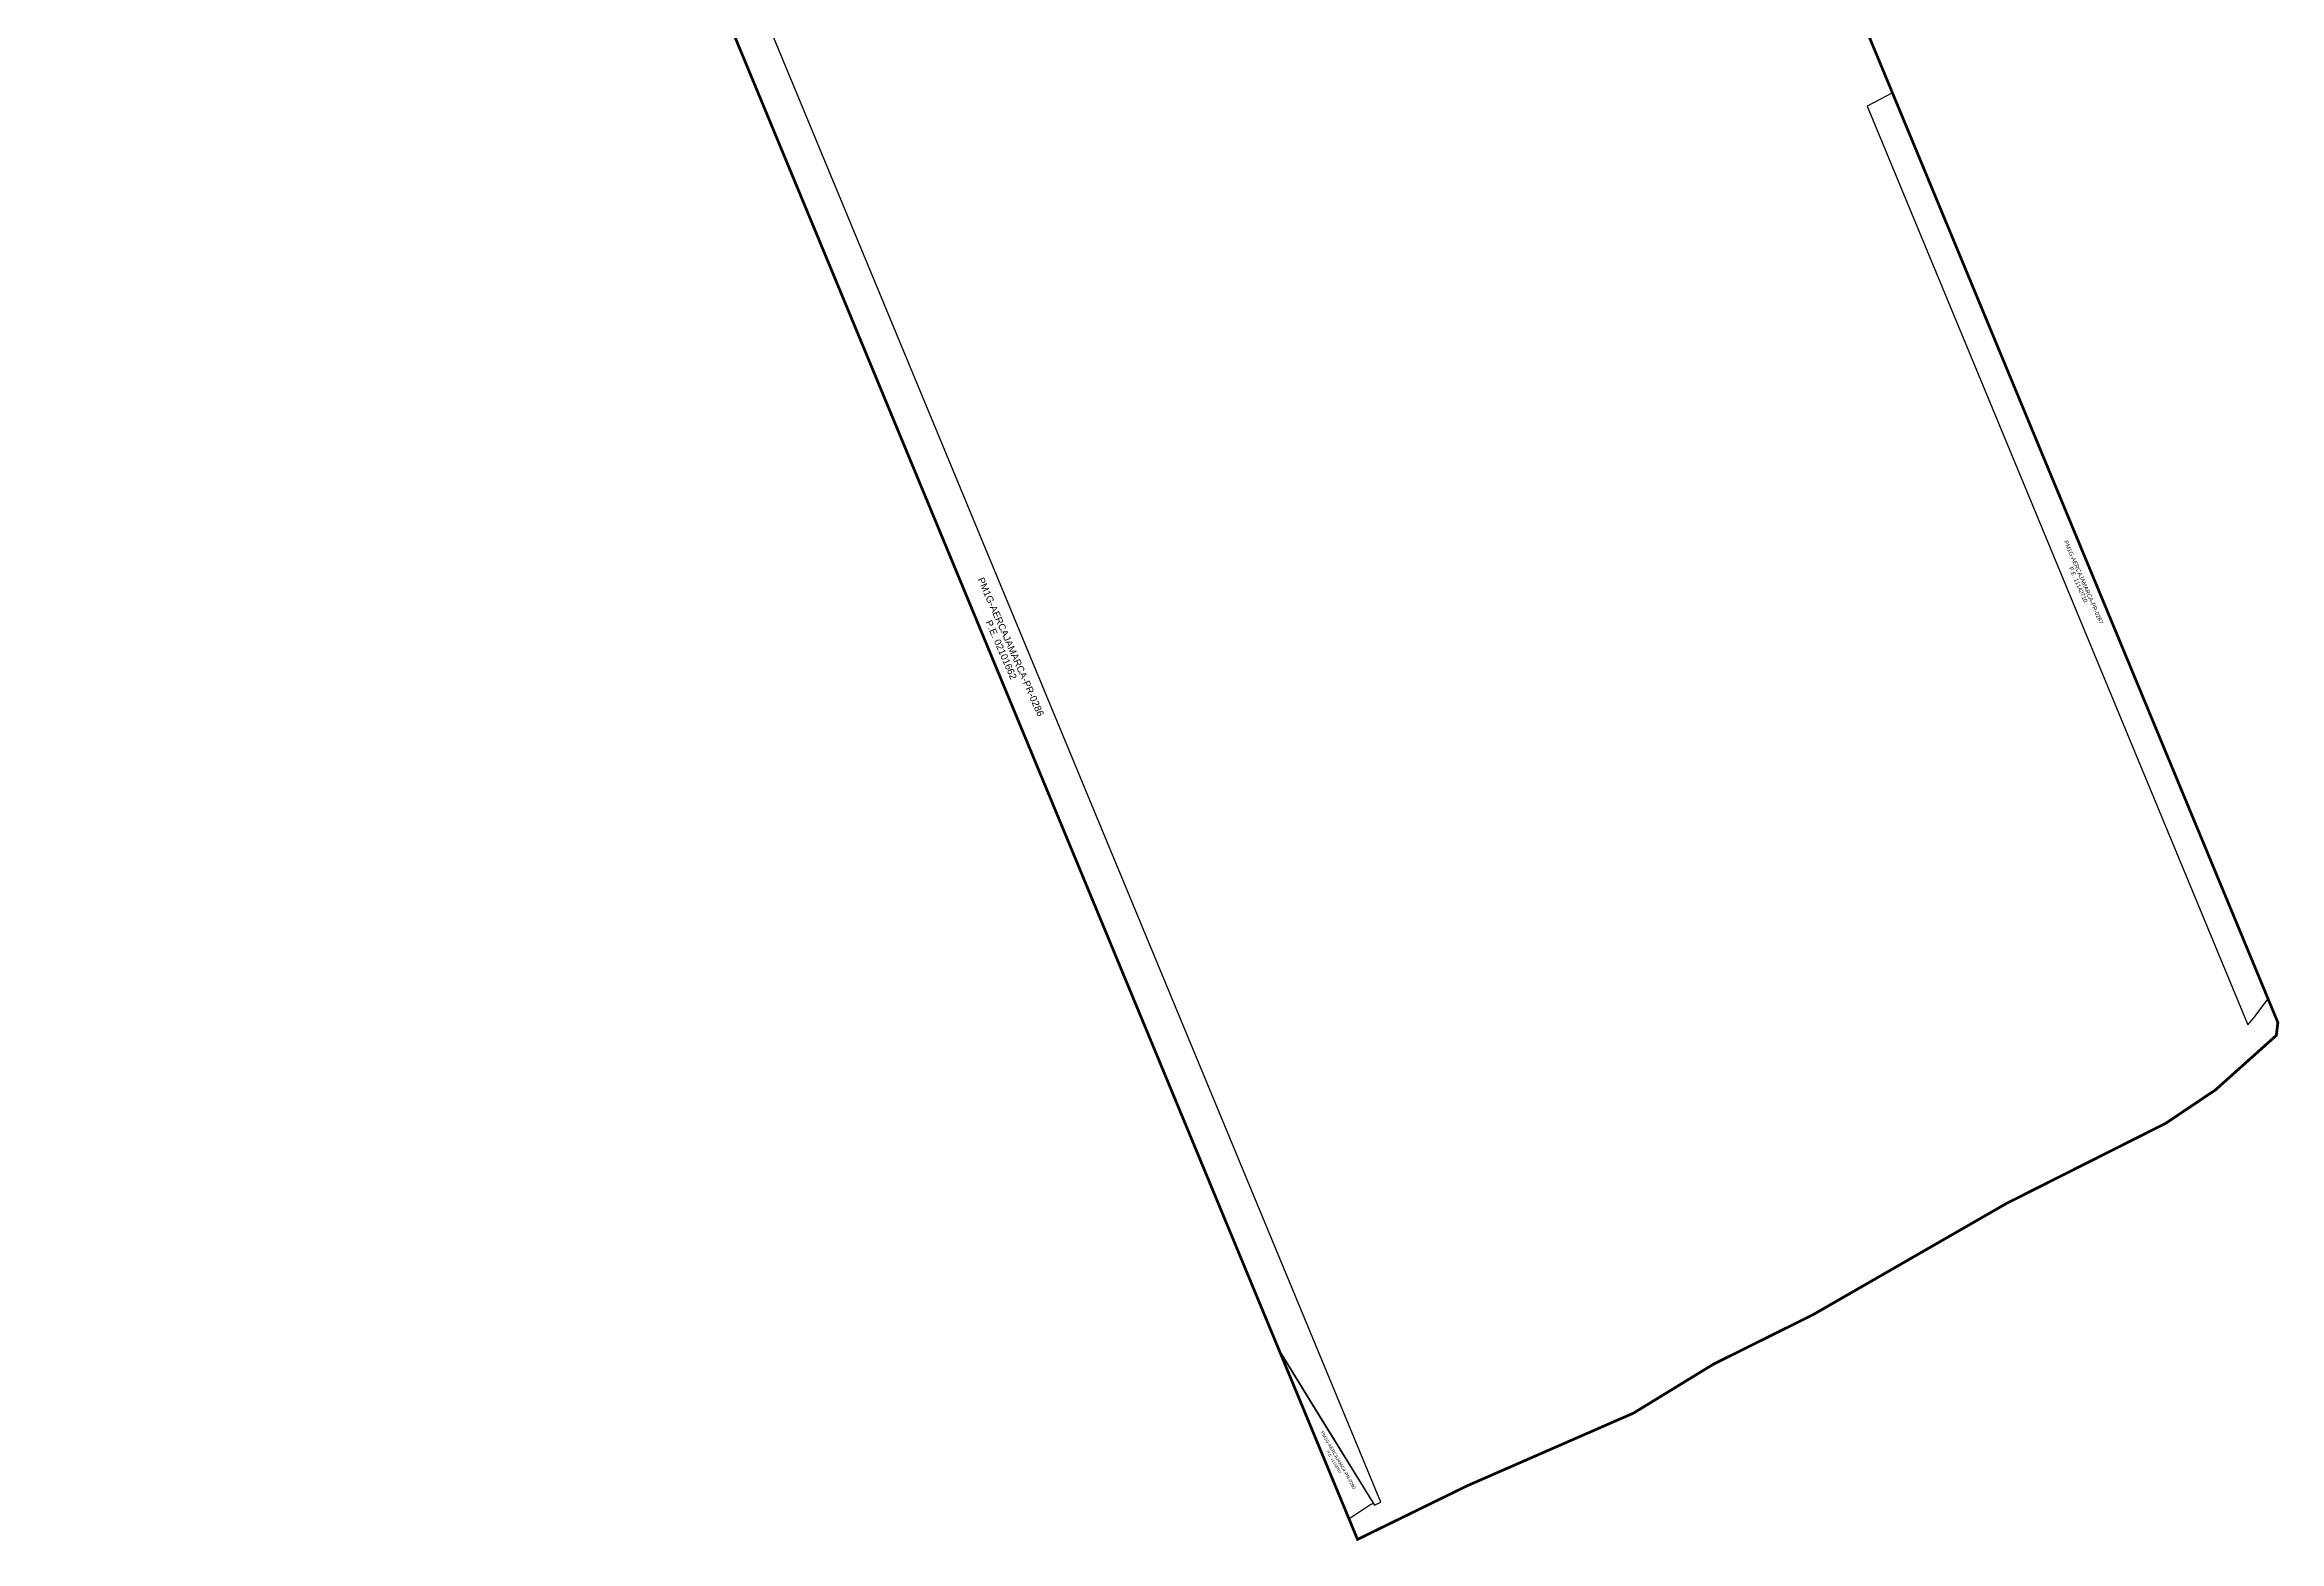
# Model space of a CAD drawing. Header units: inches. Extents: x 339 to 778268, y 30 to 9211417.
# Drawn here: x 777456 to 778268, y 9208057 to 9208600 of the extents above; entities that cross this region are included whole.
import ezdxf
from ezdxf.enums import TextEntityAlignment as Align

# ---------------------------------------------------------------- set-up
doc = ezdxf.new("R2010")
doc.units = ezdxf.units.IN
doc.header["$MEASUREMENT"] = 0
doc.linetypes.add('DASHED2', pattern=[0.375, 0.25, -0.125])
for name, color, linetype in [('AREA A INDEPENDIZAR', 3, 'Continuous'), ('Codigo predio', 7, 'Continuous'), ('Partida', 7, 'Continuous'), ('PMD en Modificacion', 36, 'Continuous'), ('POLIGONOS', 3, 'Continuous')]:
    doc.layers.add(name, color=color, linetype=linetype)
doc.styles.add('ARIAL', font='arial.ttf', dxfattribs={"height": 0.7})
doc.styles.add('SANSSERIF', font='arial.ttf')

msp = doc.modelspace()

# ---------------------------------------------------------------- linework, layer by layer
at = {"layer": 'AREA A INDEPENDIZAR', "color": 3}
msp.add_lwpolyline([(778127.45, 9208582.67), (778118.28, 9208577.87), (778256.58, 9208244.16), (778258.77, 9208246.69), (778263.9, 9208253.65)], close=True, dxfattribs=at)
at = {"layer": 'AREA A INDEPENDIZAR', "color": 1}
msp.add_lwpolyline([(777920.17, 9208100.81), (777904.75, 9208125.78), (777930.01, 9208064.85), (777937.57, 9208069.86), (777938.92, 9208070.43)], close=True, dxfattribs=at)
at = {"layer": 'PMD en Modificacion', "color": 6, "linetype": 'DASHED2', "ltscale": 0.3, "const_width": 1}
msp.add_lwpolyline([(776952.29, 9211416.36), (778267.48, 9208245.02), (778267.48, 9208245.02), (778266.89, 9208240.35), (778244.84, 9208220.61), (778226.82, 9208208.5), (778168.86, 9208179.33), (778098.65, 9208138.96), (778062.46, 9208120.98), (778033.4, 9208103.2), (777973.04, 9208076.83), (777933.13, 9208057.32), (777487.42, 9209132.64), (777483, 9209136.44), (777483.92, 9209141.08), (777338.18, 9209492.7)], dxfattribs=at)
at = {"layer": 'POLIGONOS', "color": 3, "ltscale": 0.5}
msp.add_lwpolyline([(777685.24, 9208689.21), (777662.6, 9208710), (777904.75, 9208125.79), (777939.35, 9208069.74), (777941.6, 9208070.79)], close=True, dxfattribs=at)

# ---------------------------------------------------------------- texts
at = {"layer": 'Codigo predio', "color": 1, "lineweight": 15, "style": 'ARIAL'}
msp.add_text('PM1G-AERCAJAMARCA-PR-0287', height=1.5, rotation=293.37676, dxfattribs=at).set_placement((778196.21, 9208404.64), align=Align.CENTER)
at = {"layer": 'Codigo predio', "color": 1, "style": 'SANSSERIF'}
for s, height, rotation, p in [('PM1G-AERCAJAMARCA-PR-0286', 2.5, 293.73907, (777806.05, 9208380.98)), ('PM1G-AERCAJAMCA-PR-0290', 1.2, 299.83393, (777925.62, 9208085.84))]:
    msp.add_text(s, height=height, rotation=rotation, dxfattribs=at).set_placement(p, align=Align.CENTER)
at = {"layer": 'Partida', "color": 1, "lineweight": 15, "style": 'ARIAL'}
msp.add_text('P.E. 11142710', height=1.5, rotation=293.37676, dxfattribs=at).set_placement((778194.27, 9208403.8), align=Align.CENTER)
at = {"layer": 'Partida', "color": 1, "style": 'ARIAL'}
for s, height, rotation, p in [('P.E. 02101662', 2.5, 293.73907, (777802.56, 9208379.92)), ('P.E. 11133707', 1, 299.83393, (777924.12, 9208085.18))]:
    msp.add_text(s, height=height, rotation=rotation, dxfattribs=at).set_placement(p, align=Align.CENTER)

doc.saveas('drawing.dxf')
